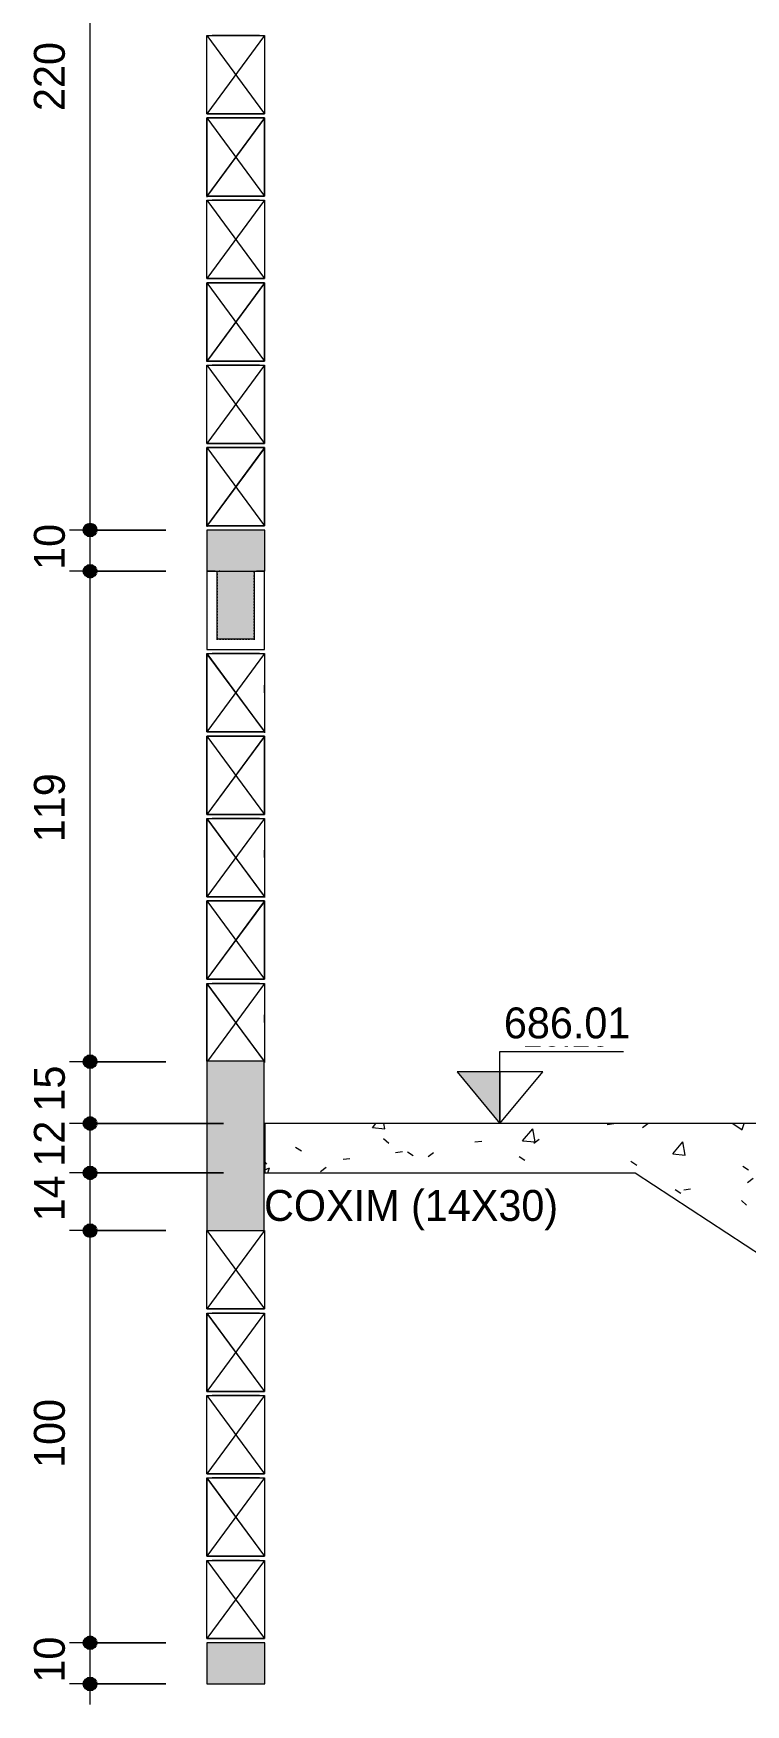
# Model space of a CAD drawing. Header units: centimetres. Extents: x 1490 to 17671, y -2277 to 8860.
# Drawn here: x 14537.7 to 14710.4, y 1875 to 2280.5 of the extents above; entities that cross this region are included whole.
import ezdxf

# ---------------------------------------------------------------- set-up
doc = ezdxf.new("R2010")
doc.units = ezdxf.units.CM
doc.linetypes.add('Pontilhada', pattern=[0.6, 0, -0.6])
for name, color, linetype, lineweight, true_color in [('A-ANNO-DIMS-1', 1, 'Continuous', 9, 0xff0000), ('A-DETL-GENF-1', 9, 'Continuous', 9, 0xc0c0c0), ('A-FLOR-1', 251, 'Continuous', 9, 0x505050), ('S-BEAM-4', 7, 'Pontilhada', 9, 0xffffff), ('S-BEAM-5', 9, 'Pontilhada', 9, 0xc0c0c0)]:
    doc.layers.add(name, color=color, linetype=linetype, lineweight=lineweight, true_color=true_color)
for name, color, linetype, lineweight in [('A-ANNO-DIMS-50', 7, 'Continuous', 9), ('A-DETL-THIN', 7, 'Continuous', 9), ('A-FLOR-2', 7, 'Continuous', 20), ('G-ANNO-DIMS', 7, 'Continuous', 9), ('G-ANNO-TEXT', 7, 'Continuous', 9), ('S-BEAM', 7, 'Continuous', 9), ('S-BEAM-1', 7, 'Continuous', 13), ('S-STRS', 7, 'Continuous', 9)]:
    doc.layers.add(name, color=color, linetype=linetype, lineweight=lineweight)
doc.styles.add('Bahnschrift_8', font='', dxfattribs={"height": 7.5})
doc.styles.add('Bahnschrift_9', font='', dxfattribs={"height": 6.25})
doc.styles.get('Bahnschrift_8').set_extended_font_data('Bahnschrift')
doc.styles.get('Bahnschrift_9').set_extended_font_data('Bahnschrift')
doc.dimstyles.new('Linear_-_2_mm_Arial_3', dxfattribs={"dimscale": 30.48, "dimtxt": 8.33133, "dimasz": 0.393701, "dimexe": 0.164042, "dimexo": 0.328084, "dimgap": 0.131234, "dimtad": 1, "dimdec": 0, "dimzin": 0, "dimdsep": 46, "dimtxsty": 'Bahnschrift_8', "dimblk1": 'DOTSMALL', "dimblk2": 'DOTSMALL', "dimsah": 1, "dimcen": 0.09, "dimdle": 0.164042, "dimazin": 0, "dimtfac": 1, "dimtdec": 4, "dimtix": 1, "dimtmove": 0, "dimatfit": 3, "dimfxl": 1, "dimtvp": 1, "dimtolj": 1, "dimtzin": 0, "dimarcsym": 2})

# ---------------------------------------------------------------- blocks, each defined once
blk = doc.blocks.new('LEONE - BLOCO 14X39X19 - LEONE - BLOCO 14X39X19-V60-CORTE B-COB')
at = {"layer": 'S-BEAM-1'}
for p, q in [((250.24, 2180), (264.24, 2161)), ((264.24, 2180), (250.24, 2161)), ((250.24, 2161), (250.24, 2180)), ((250.24, 2180), (264.24, 2180)), ((251.49, 2180), (262.99, 2180)), ((264.24, 2180), (264.24, 2161)), ((264.24, 2161), (250.24, 2161))]:
    blk.add_line(p, q, dxfattribs=at)
blk = doc.blocks.new('LEONE - BLOCO 14X39X19 - LEONE - BLOCO 14X39X19-554799-CORTE B-COB')
at = {"layer": 'S-BEAM-1'}
for p, q in [((250.24, 2180), (264.24, 2161)), ((264.24, 2180), (250.24, 2161)), ((250.24, 2161), (250.24, 2180)), ((250.24, 2180), (264.24, 2180)), ((262.99, 2180), (251.49, 2180)), ((251.49, 2180), (262.99, 2180)), ((264.24, 2180), (264.24, 2161)), ((250.24, 2161), (264.24, 2161)), ((264.24, 2161), (250.24, 2161))]:
    blk.add_line(p, q, dxfattribs=at)
blk = doc.blocks.new('LEONE - BLOCO 14x09x19 - LEONE - BLOCO 14x09x19-535447-CORTE B-COB')
at = {"layer": 'S-BEAM-1'}
for p, q in [((-509.76, 2161), (-509.76, 2180)), ((-509.76, 2180), (-495.76, 2180)), ((-495.76, 2180), (-509.76, 2161)), ((-509.76, 2180), (-495.76, 2161)), ((-509.76, 2161), (-509.76, 2180)), ((-508.51, 2180), (-497.01, 2180)), ((-495.76, 2180), (-495.76, 2161)), ((-495.76, 2180), (-495.76, 2161)), ((-495.76, 2161), (-495.76, 2180)), ((-495.76, 2161), (-509.76, 2161)), ((-497.01, 2161), (-508.51, 2161))]:
    blk.add_line(p, q, dxfattribs=at)
blk = doc.blocks.new('LEONE - BLOCO 14X39X19 - LEONE - BLOCO 14X39X19-V61-CORTE B-COB')
at = {"layer": 'S-BEAM-1'}
for p, q in [((250.24, 2200), (264.24, 2181)), ((264.24, 2200), (250.24, 2181)), ((250.24, 2181), (250.24, 2200)), ((250.24, 2200), (264.24, 2200)), ((262.99, 2200), (251.49, 2200)), ((264.24, 2200), (264.24, 2181)), ((250.24, 2181), (264.24, 2181))]:
    blk.add_line(p, q, dxfattribs=at)
blk = doc.blocks.new('LEONE - BLOCO 14x34x19 - LEONE - BLOCO 14x34x19-541693-CORTE B-COB')
at = {"layer": 'S-BEAM-1'}
for p, q in [((264.24, 2180), (250.24, 2161)), ((250.24, 2161), (250.24, 2180)), ((250.24, 2180), (264.24, 2180)), ((264.24, 2180), (250.24, 2161)), ((250.24, 2179.9), (264.24, 2161)), ((250.24, 2179.9), (264.24, 2161)), ((250.24, 2179.9), (250.24, 2161)), ((262.99, 2180), (251.49, 2180)), ((264.24, 2180), (264.24, 2161)), ((264.24, 2161), (250.24, 2161)), ((251.49, 2161), (262.99, 2161))]:
    blk.add_line(p, q, dxfattribs=at)
blk = doc.blocks.new('LEONE - BLOCO 14X39X19 - LEONE - BLOCO 14X39X19-V88-CORTE B-COB')
at = {"layer": 'S-BEAM-1'}
for p, q in [((-509.76, 1990), (-495.76, 1971)), ((-495.76, 1990), (-509.76, 1971)), ((-509.76, 1971), (-509.76, 1990)), ((-495.88, 1990), (-495.76, 1990)), ((-495.76, 1990), (-495.76, 1971)), ((-509.76, 1971), (-495.76, 1971))]:
    blk.add_line(p, q, dxfattribs=at)
blk = doc.blocks.new('LEONE - BLOCO 14x34x19 - LEONE - BLOCO 14x34x19-V89-CORTE B-COB')
at = {"layer": 'S-BEAM-1'}
for p, q in [((-509.76, 2031.16), (-509.76, 2050)), ((-509.76, 2050), (-495.76, 2050)), ((-509.76, 2049.9), (-495.76, 2031)), ((-509.76, 2049.9), (-495.76, 2031)), ((-509.76, 2049.9), (-509.76, 2031.16)), ((-495.76, 2050), (-509.64, 2031.16)), ((-495.76, 2050), (-509.64, 2031.16)), ((-497.01, 2050), (-508.51, 2050)), ((-495.76, 2050), (-495.76, 2031)), ((-495.76, 2031), (-495.88, 2031))]:
    blk.add_line(p, q, dxfattribs=at)
blk = doc.blocks.new('LEONE - BLOCO 14x34x19 - LEONE - BLOCO 14x34x19-V90-CORTE B-COB')
at = {"layer": 'S-BEAM-1'}
for p, q in [((-509.76, 2031.16), (-509.76, 2050)), ((-509.76, 2050), (-495.76, 2050)), ((-509.76, 2049.9), (-495.76, 2031)), ((-509.76, 2049.9), (-495.88, 2031.16)), ((-509.76, 2031.16), (-509.76, 2049.9)), ((-495.76, 2050), (-509.64, 2031.16)), ((-495.76, 2050), (-509.64, 2031.16)), ((-508.51, 2050), (-497.01, 2050)), ((-495.76, 2050), (-495.76, 2031)), ((-495.76, 2050), (-495.76, 2030.8)), ((-509.76, 2040.5), (-509.76, 2042.36)), ((-509.76, 2040.5), (-509.76, 2038.64)), ((-495.76, 2040.5), (-495.76, 2042.36)), ((-495.76, 2040.5), (-495.76, 2038.64)), ((-495.76, 2031), (-495.88, 2031))]:
    blk.add_line(p, q, dxfattribs=at)
blk = doc.blocks.new('LEONE - BLOCO 14X39X19 - LEONE - BLOCO 14X39X19-V91-CORTE B-COB')
at = {"layer": 'S-BEAM-1'}
for p, q in [((-509.76, 2050), (-495.76, 2031)), ((-509.76, 2031.16), (-509.76, 2050)), ((-509.76, 2050), (-495.76, 2050)), ((-495.76, 2050), (-509.64, 2031.16)), ((-497.01, 2050), (-508.51, 2050)), ((-508.51, 2050), (-497.01, 2050)), ((-495.76, 2050), (-495.76, 2031)), ((-495.88, 2031), (-495.76, 2031)), ((-495.76, 2031), (-495.88, 2031))]:
    blk.add_line(p, q, dxfattribs=at)
blk = doc.blocks.new('LEONE - BLOCO 14x34x19 - LEONE - BLOCO 14x34x19-V92-CORTE B-COB')
at = {"layer": 'S-BEAM-1'}
for p, q in [((-509.76, 2070), (-495.76, 2051)), ((-509.76, 2070), (-509.76, 2051)), ((-495.76, 2070), (-509.76, 2070)), ((-509.76, 2070), (-495.76, 2051)), ((-495.76, 2069.9), (-509.76, 2051)), ((-495.76, 2069.9), (-509.76, 2051)), ((-508.51, 2070), (-497.01, 2070)), ((-495.76, 2051), (-495.76, 2070)), ((-495.76, 2069.9), (-495.76, 2051)), ((-509.76, 2061.71), (-509.76, 2063.25)), ((-495.76, 2061.71), (-495.76, 2063.25)), ((-509.76, 2059.29), (-509.76, 2057.75)), ((-495.76, 2059.29), (-495.76, 2057.75)), ((-509.76, 2051), (-495.76, 2051)), ((-497.01, 2051), (-508.51, 2051))]:
    blk.add_line(p, q, dxfattribs=at)
blk = doc.blocks.new('LEONE - BLOCO 14x34x19 - LEONE - BLOCO 14x34x19-V93-CORTE B-COB')
at = {"layer": 'S-BEAM-1'}
for p, q in [((-495.76, 2090), (-509.76, 2071)), ((-509.76, 2071), (-509.76, 2090)), ((-509.76, 2090), (-495.76, 2090)), ((-495.76, 2090), (-509.76, 2071)), ((-509.76, 2089.9), (-495.76, 2071)), ((-509.76, 2089.9), (-495.88, 2071.16)), ((-509.76, 2071), (-509.76, 2089.9)), ((-508.51, 2090), (-497.01, 2090)), ((-495.76, 2090), (-495.76, 2071)), ((-495.76, 2090), (-495.76, 2070.8)), ((-509.76, 2080.5), (-509.76, 2082.36)), ((-509.76, 2080.5), (-509.76, 2078.64)), ((-495.76, 2080.5), (-495.76, 2082.36)), ((-495.76, 2080.5), (-495.76, 2078.64)), ((-495.76, 2071), (-509.76, 2071)), ((-497.01, 2071), (-508.51, 2071))]:
    blk.add_line(p, q, dxfattribs=at)
blk = doc.blocks.new('LEONE - BLOCO CANALETA 14X39X2 - LEONE - BLOCO CANALETA 14X39X19-V73-CORTE B-COB')
at = {"layer": 'S-BEAM'}
for p, q in [((30.24, 2650), (30.24, 2631)), ((44.24, 2631), (44.24, 2650)), ((30.24, 2631), (44.24, 2631))]:
    blk.add_line(p, q, dxfattribs=at)
blk = doc.blocks.new('LEONE - BLOCO CANALETA 14X39X2 - LEONE - BLOCO CANALETA 14X39X19-V62-CORTE B-COB')
at = {"layer": 'S-BEAM'}
for p, q in [((250.24, 2300), (250.24, 2281)), ((252.24, 2300), (250.24, 2300)), ((252.74, 2283.5), (252.74, 2300)), ((261.74, 2300), (261.74, 2283.5)), ((264.24, 2300), (262.24, 2300)), ((264.24, 2281), (264.24, 2300)), ((261.74, 2283.5), (252.74, 2283.5)), ((250.24, 2281), (264.24, 2281))]:
    blk.add_line(p, q, dxfattribs=at)
blk = doc.blocks.new('LEONE - BARRA GRAUTE CANALETA - LEONE - BARRA GRAUTE CANALETA-V101-CORTE B-COB')
at = {"layer": 'S-BEAM-5'}
blk.add_hatch(color=256, dxfattribs=at).paths.add_polyline_path([(-498.26, 2133.5), (-498.26, 2150), (-507.26, 2150), (-507.26, 2133.5)])
at = {"layer": 'S-BEAM-4'}
for p, q in [((-498.26, 2150), (-507.26, 2150)), ((-507.26, 2150), (-507.26, 2133.5)), ((-498.26, 2133.5), (-498.26, 2150)), ((-507.26, 2133.5), (-498.26, 2133.5))]:
    blk.add_line(p, q, dxfattribs=at)
blk = doc.blocks.new('LEONE - BLOCO 14X54X19 - LEONE - BLOCO 14X54X19-557270-CORTE B-COB')
at = {"layer": 'S-BEAM-1'}
for p, q in [((-509.76, 2180), (-495.76, 2161)), ((-509.76, 2180), (-509.76, 2161)), ((-495.76, 2180), (-509.76, 2180)), ((-509.76, 2180), (-495.76, 2161)), ((-509.76, 2180), (-509.76, 2160.8)), ((-495.76, 2179.9), (-509.76, 2161)), ((-495.76, 2179.9), (-509.64, 2161.16)), ((-497.01, 2180), (-508.51, 2180)), ((-495.76, 2161), (-495.76, 2180)), ((-495.76, 2161), (-495.76, 2179.9)), ((-509.76, 2161), (-495.76, 2161)), ((-508.51, 2161), (-497.01, 2161))]:
    blk.add_line(p, q, dxfattribs=at)
blk = doc.blocks.new('LEONE - BLOCO 14x19x19 - LEONE - BLOCO 14x19x19-V103-CORTE B-COB')
at = {"layer": 'S-BEAM-1'}
for p, q in [((-509.76, 1930), (-495.76, 1911)), ((-495.76, 1930), (-509.76, 1911)), ((-509.76, 1911), (-509.76, 1930)), ((-509.76, 1930), (-495.76, 1930)), ((-495.76, 1930), (-509.76, 1911)), ((-509.76, 1930), (-495.76, 1911)), ((-509.76, 1911), (-509.76, 1930)), ((-508.51, 1930), (-497.01, 1930)), ((-495.76, 1930), (-495.76, 1911)), ((-495.76, 1930), (-495.76, 1911)), ((-495.76, 1911), (-509.76, 1911)), ((-497.01, 1911), (-508.51, 1911))]:
    blk.add_line(p, q, dxfattribs=at)
blk = doc.blocks.new('LEONE - BLOCO 14X39X19 - LEONE - BLOCO 14X39X19-V104-CORTE B-COB')
at = {"layer": 'S-BEAM-1'}
for p, q in [((-509.76, 1990), (-495.76, 1971)), ((-495.76, 1990), (-509.76, 1971)), ((-509.76, 1971), (-509.76, 1990)), ((-495.88, 1990), (-495.76, 1990)), ((-495.76, 1990), (-495.76, 1971)), ((-495.76, 1971), (-509.76, 1971))]:
    blk.add_line(p, q, dxfattribs=at)
blk = doc.blocks.new('LEONE - BLOCO 14X39X19 - LEONE - BLOCO 14X39X19-V105-CORTE B-COB')
at = {"layer": 'S-BEAM-1'}
for p, q in [((-509.76, 1990), (-495.76, 1971)), ((-495.76, 1990), (-509.76, 1971)), ((-509.76, 1971), (-509.76, 1990)), ((-495.88, 1990), (-495.76, 1990)), ((-495.76, 1990), (-495.76, 1971)), ((-509.76, 1971), (-495.76, 1971)), ((-495.76, 1971), (-509.76, 1971))]:
    blk.add_line(p, q, dxfattribs=at)
blk = doc.blocks.new('DIMBLOCK330-CORTE B-COB')
at = {"layer": 'A-ANNO-DIMS-50', "lineweight": 35, "true_color": 0xff0000}
h = blk.add_hatch(color=1, dxfattribs=at)
edge = h.paths.add_edge_path()
edge.add_arc((14551.43, 1890), 1.5, 0, 360)
h = blk.add_hatch(color=1, dxfattribs=at)
edge = h.paths.add_edge_path()
edge.add_arc((14551.43, 1880), 1.5, 0, 360)
at = {"layer": 'A-ANNO-DIMS-50', "color": 1, "true_color": 0xff0000}
for p, q in [((14569.78, 1890), (14546.43, 1890)), ((14551.43, 1875), (14551.43, 1890)), ((14551.43, 1890), (14569.78, 1890)), ((14569.78, 1880), (14546.43, 1880)), ((14551.43, 1880), (14569.78, 1880))]:
    blk.add_line(p, q, dxfattribs=at)
at = {"layer": 'A-ANNO-DIMS-50', "color": 1, "lineweight": 35, "true_color": 0xff0000}
for centre in [(14551.43, 1890), (14551.43, 1880)]:
    blk.add_circle(centre, 1.5, dxfattribs=at)
at = {"layer": 'A-ANNO-DIMS-50', "color": 0, "insert": (14537.79, 1880.33), "char_height": 7.5, "width": 11.2094, "attachment_point": 1, "rotation": 90, "line_spacing_factor": 1.009858, "style": 'Bahnschrift_8'}
blk.add_mtext('10', dxfattribs=at)
blk = doc.blocks.new('_DotSmall')
at = {"color": 0, "linetype": 'ByBlock', "const_width": 0.5}
blk.add_lwpolyline([(-0.0625, 0, 1), (0.0625, 0, 1)], format="xyb", close=True, dxfattribs=at)
blk = doc.blocks.new('DIMBLOCK331-CORTE B-COB')
at = {"layer": 'A-ANNO-DIMS-50', "lineweight": 35, "true_color": 0xff0000}
h = blk.add_hatch(color=1, dxfattribs=at)
edge = h.paths.add_edge_path()
edge.add_arc((14551.43, 1990), 1.5, 0, 360)
h = blk.add_hatch(color=1, dxfattribs=at)
edge = h.paths.add_edge_path()
edge.add_arc((14551.43, 1890), 1.5, 0, 360)
at = {"layer": 'A-ANNO-DIMS-50', "color": 1, "true_color": 0xff0000}
for p, q in [((14569.78, 1990), (14546.43, 1990)), ((14551.43, 1890), (14551.43, 1990)), ((14551.43, 1990), (14569.78, 1990)), ((14569.78, 1890), (14546.43, 1890)), ((14551.43, 1890), (14569.78, 1890))]:
    blk.add_line(p, q, dxfattribs=at)
at = {"layer": 'A-ANNO-DIMS-50', "color": 1, "lineweight": 35, "true_color": 0xff0000}
for centre in [(14551.43, 1990), (14551.43, 1890)]:
    blk.add_circle(centre, 1.5, dxfattribs=at)
at = {"layer": 'A-ANNO-DIMS-50', "color": 0, "insert": (14537.79, 1932.43), "char_height": 7.5, "width": 18.1774, "attachment_point": 1, "rotation": 90, "line_spacing_factor": 1.009858, "style": 'Bahnschrift_8'}
blk.add_mtext('100', dxfattribs=at)
blk = doc.blocks.new('DIMBLOCK332-CORTE B-COB')
at = {"layer": 'A-ANNO-DIMS-50', "lineweight": 35, "true_color": 0xff0000}
h = blk.add_hatch(color=1, dxfattribs=at)
edge = h.paths.add_edge_path()
edge.add_arc((14551.43, 2004), 1.5, 0, 360)
h = blk.add_hatch(color=1, dxfattribs=at)
edge = h.paths.add_edge_path()
edge.add_arc((14551.43, 1990), 1.5, 0, 360)
at = {"layer": 'A-ANNO-DIMS-50', "color": 1, "true_color": 0xff0000}
for p, q in [((14583.78, 2004), (14546.43, 2004)), ((14551.43, 1990), (14551.43, 2004)), ((14551.43, 2004), (14583.78, 2004)), ((14569.78, 1990), (14546.43, 1990)), ((14551.43, 1990), (14569.78, 1990))]:
    blk.add_line(p, q, dxfattribs=at)
at = {"layer": 'A-ANNO-DIMS-50', "color": 1, "lineweight": 35, "true_color": 0xff0000}
for centre in [(14551.43, 2004), (14551.43, 1990)]:
    blk.add_circle(centre, 1.5, dxfattribs=at)
at = {"layer": 'A-ANNO-DIMS-50', "color": 0, "insert": (14537.79, 1992.27), "char_height": 7.5, "width": 11.3609, "attachment_point": 1, "rotation": 90, "line_spacing_factor": 1.009858, "style": 'Bahnschrift_8'}
blk.add_mtext('14', dxfattribs=at)
blk = doc.blocks.new('DIMBLOCK333-CORTE B-COB')
at = {"layer": 'A-ANNO-DIMS-50', "lineweight": 35, "true_color": 0xff0000}
h = blk.add_hatch(color=1, dxfattribs=at)
edge = h.paths.add_edge_path()
edge.add_arc((14551.43, 2016), 1.5, 0, 360)
h = blk.add_hatch(color=1, dxfattribs=at)
edge = h.paths.add_edge_path()
edge.add_arc((14551.43, 2004), 1.5, 0, 360)
at = {"layer": 'A-ANNO-DIMS-50', "color": 1, "true_color": 0xff0000}
for p, q in [((14583.78, 2016), (14546.43, 2016)), ((14551.43, 2004), (14551.43, 2016)), ((14551.43, 2016), (14583.78, 2016)), ((14583.78, 2004), (14546.43, 2004)), ((14551.43, 2004), (14583.78, 2004))]:
    blk.add_line(p, q, dxfattribs=at)
at = {"layer": 'A-ANNO-DIMS-50', "color": 1, "lineweight": 35, "true_color": 0xff0000}
for centre in [(14551.43, 2016), (14551.43, 2004)]:
    blk.add_circle(centre, 1.5, dxfattribs=at)
at = {"layer": 'A-ANNO-DIMS-50', "color": 0, "insert": (14537.79, 2005.52), "char_height": 7.5, "width": 10.755, "attachment_point": 1, "rotation": 90, "line_spacing_factor": 1.009858, "style": 'Bahnschrift_8'}
blk.add_mtext('12', dxfattribs=at)
blk = doc.blocks.new('DIMBLOCK334-CORTE B-COB')
at = {"layer": 'A-ANNO-DIMS-50', "lineweight": 35, "true_color": 0xff0000}
h = blk.add_hatch(color=1, dxfattribs=at)
edge = h.paths.add_edge_path()
edge.add_arc((14551.43, 2031), 1.5, 0, 360)
h = blk.add_hatch(color=1, dxfattribs=at)
edge = h.paths.add_edge_path()
edge.add_arc((14551.43, 2016), 1.5, 0, 360)
at = {"layer": 'A-ANNO-DIMS-50', "color": 1, "true_color": 0xff0000}
for p, q in [((14569.78, 2031), (14546.43, 2031)), ((14551.43, 2016), (14551.43, 2031)), ((14551.43, 2031), (14569.78, 2031)), ((14583.78, 2016), (14546.43, 2016)), ((14551.43, 2016), (14583.78, 2016))]:
    blk.add_line(p, q, dxfattribs=at)
at = {"layer": 'A-ANNO-DIMS-50', "color": 1, "lineweight": 35, "true_color": 0xff0000}
for centre in [(14551.43, 2031), (14551.43, 2016)]:
    blk.add_circle(centre, 1.5, dxfattribs=at)
at = {"layer": 'A-ANNO-DIMS-50', "color": 0, "insert": (14537.79, 2018.89), "char_height": 7.5, "width": 11.0579, "attachment_point": 1, "rotation": 90, "line_spacing_factor": 1.009858, "style": 'Bahnschrift_8'}
blk.add_mtext('15', dxfattribs=at)
blk = doc.blocks.new('DIMBLOCK335-CORTE B-COB')
at = {"layer": 'A-ANNO-DIMS-50', "lineweight": 35, "true_color": 0xff0000}
h = blk.add_hatch(color=1, dxfattribs=at)
edge = h.paths.add_edge_path()
edge.add_arc((14551.43, 2150), 1.5, 0, 360)
h = blk.add_hatch(color=1, dxfattribs=at)
edge = h.paths.add_edge_path()
edge.add_arc((14551.43, 2031), 1.5, 0, 360)
at = {"layer": 'A-ANNO-DIMS-50', "color": 1, "true_color": 0xff0000}
for p, q in [((14569.78, 2150), (14546.43, 2150)), ((14551.43, 2031), (14551.43, 2150)), ((14551.43, 2150), (14569.78, 2150)), ((14569.78, 2031), (14546.43, 2031)), ((14551.43, 2031), (14569.78, 2031))]:
    blk.add_line(p, q, dxfattribs=at)
at = {"layer": 'A-ANNO-DIMS-50', "color": 1, "lineweight": 35, "true_color": 0xff0000}
for centre in [(14551.43, 2150), (14551.43, 2031)]:
    blk.add_circle(centre, 1.5, dxfattribs=at)
at = {"layer": 'A-ANNO-DIMS-50', "color": 0, "insert": (14537.79, 2084.25), "char_height": 7.5, "width": 14.9964, "attachment_point": 1, "rotation": 90, "line_spacing_factor": 1.009858, "style": 'Bahnschrift_8'}
blk.add_mtext('119', dxfattribs=at)
blk = doc.blocks.new('DIMBLOCK336-CORTE B-COB')
at = {"layer": 'A-ANNO-DIMS-50', "lineweight": 35, "true_color": 0xff0000}
h = blk.add_hatch(color=1, dxfattribs=at)
edge = h.paths.add_edge_path()
edge.add_arc((14551.43, 2160), 1.5, 0, 360)
h = blk.add_hatch(color=1, dxfattribs=at)
edge = h.paths.add_edge_path()
edge.add_arc((14551.43, 2150), 1.5, 0, 360)
at = {"layer": 'A-ANNO-DIMS-50', "color": 1, "true_color": 0xff0000}
for p, q in [((14569.78, 2160), (14546.43, 2160)), ((14551.43, 2150), (14551.43, 2160)), ((14551.43, 2160), (14569.78, 2160)), ((14569.78, 2150), (14546.43, 2150)), ((14551.43, 2150), (14569.78, 2150))]:
    blk.add_line(p, q, dxfattribs=at)
at = {"layer": 'A-ANNO-DIMS-50', "color": 1, "lineweight": 35, "true_color": 0xff0000}
for centre in [(14551.43, 2160), (14551.43, 2150)]:
    blk.add_circle(centre, 1.5, dxfattribs=at)
at = {"layer": 'A-ANNO-DIMS-50', "color": 0, "insert": (14537.79, 2150.33), "char_height": 7.5, "width": 11.2094, "attachment_point": 1, "rotation": 90, "line_spacing_factor": 1.009858, "style": 'Bahnschrift_8'}
blk.add_mtext('10', dxfattribs=at)
blk = doc.blocks.new('DIMBLOCK337-CORTE B-COB')
at = {"layer": 'A-ANNO-DIMS-50', "lineweight": 35, "true_color": 0xff0000}
h = blk.add_hatch(color=1, dxfattribs=at)
edge = h.paths.add_edge_path()
edge.add_arc((14551.43, 2380), 1.5, 0, 360)
h = blk.add_hatch(color=1, dxfattribs=at)
edge = h.paths.add_edge_path()
edge.add_arc((14551.43, 2160), 1.5, 0, 360)
at = {"layer": 'A-ANNO-DIMS-50', "color": 1, "true_color": 0xff0000}
for p, q in [((14569.78, 2380), (14546.43, 2380)), ((14551.43, 2160), (14551.43, 2380)), ((14551.43, 2380), (14569.78, 2380)), ((14569.78, 2160), (14546.43, 2160)), ((14551.43, 2160), (14569.78, 2160))]:
    blk.add_line(p, q, dxfattribs=at)
at = {"layer": 'A-ANNO-DIMS-50', "color": 1, "lineweight": 35, "true_color": 0xff0000}
for centre in [(14551.43, 2380), (14551.43, 2160)]:
    blk.add_circle(centre, 1.5, dxfattribs=at)
at = {"layer": 'A-ANNO-DIMS-50', "color": 0, "insert": (14537.79, 2261.67), "char_height": 7.5, "width": 19.9952, "attachment_point": 1, "rotation": 90, "line_spacing_factor": 1.009858, "style": 'Bahnschrift_8'}
blk.add_mtext('220', dxfattribs=at)
blk = doc.blocks.new('Elevações de ponto - Cabeça de nível - corte-3218132-CORTE B-COB')
at = {"layer": 'G-ANNO-DIMS'}
blk.add_hatch(color=256, dxfattribs=at).paths.add_polyline_path([(-254.7, 2422.5), (-254.7, 2410), (-265.08, 2422.5)])
for p, q in [((-254.7, 2427.5), (-224.7, 2427.5)), ((-254.7, 2422.5), (-254.7, 2427.5)), ((-265.08, 2422.5), (-254.7, 2410)), ((-254.7, 2422.5), (-265.08, 2422.5)), ((-265.08, 2422.5), (-254.7, 2410)), ((-254.7, 2422.5), (-254.7, 2410)), ((-254.7, 2410), (-244.31, 2422.5)), ((-244.31, 2422.5), (-254.7, 2422.5)), ((-254.7, 2410), (-254.7, 2422.5))]:
    blk.add_line(p, q, dxfattribs=at)

msp = doc.modelspace()

# ---------------------------------------------------------------- hatches: boundary and pattern name
at = {"layer": 'A-DETL-GENF-1'}
msp.add_hatch(color=256, dxfattribs=at).paths.add_polyline_path([(14579.78, 1990), (14593.66, 1990), (14593.66, 2031.16), (14579.78, 2031.16), (14579.78, 2004)])
at = {"layer": 'A-FLOR-1'}
h = msp.add_hatch(color=256, dxfattribs=at)
h.paths.add_polyline_path([(14582.28, 2150), (14593.78, 2150), (14593.78, 2160), (14579.78, 2160), (14579.78, 2150)])
h.paths.add_polyline_path([(15893.78, 2150), (15893.78, 2160), (15559.78, 2160), (15559.78, 2150)])
h.paths.add_polyline_path([(15353.78, 2150), (15353.78, 2160), (14884.78, 2160), (14884.78, 2150), (15243.79, 2150)])
h = msp.add_hatch(color=256, dxfattribs=at)
h.paths.add_polyline_path([(15133.78, 1880), (15353.78, 1880), (15353.78, 1890), (14907.28, 1890), (14907.28, 1880)])
h.paths.add_polyline_path([(14593.78, 1880), (14593.78, 1890), (14579.78, 1890), (14579.78, 1880)])
h.paths.add_polyline_path([(15893.78, 1880), (15893.78, 1890), (15559.78, 1890), (15559.78, 1880)])
at = {"layer": 'S-STRS'}
h = msp.add_hatch(dxfattribs=at)
h.set_pattern_fill('FP_4', color=256, style=0, pattern_type=2)
h.set_pattern_definition([(50, (15227.496, 1247.5), (36.4365, -3.1877), [3.81, -41.91]), (355, (15227.496, 1247.5), (-7.0485, 38.2117), [3.048, -33.528]), (100.451, (15230.532, 1247.234), (29.3886, 35.023), [3.238, -35.618]), (46.184, (15227.496, 1257.66), (54.216, -8.4084), [5.715, -62.865]), (96.636, (15232.014, 1256.96), (47.4805, 49.4854), [4.857, -53.427]), (351.184, (15227.496, 1257.66), (47.481, 49.4846), [4.572, -50.292]), (21, (15232.576, 1255.12), (30.32265, -20.4528), [3.81, -41.91]), (326, (15232.576, 1255.12), (12.3607, 36.8379), [3.048, -33.528]), (71.451, (15235.103, 1253.416), (42.6833, 16.3839), [3.238, -35.618]), (37.5, (15227.496, 1247.5), (0.61807, 16.91082), [1.676, -31.445, 1.676, -32.36, -33.655]), (37.5, (15227.496, 1247.5), (0.61807, 16.91082), [-67.158, 1.676, -31.979]), (7.5, (15227.496, 1247.5), (13.36414, 20.03578), [1.676, -17.729, 1.676, -30.683, -12.827]), (7.5, (15227.496, 1247.5), (13.36414, 20.03578), [-51.765, 1.676, -11.151]), (327.5, (15216.168, 1247.5), (27.11816, -1.14606), [1.676, -11.024, 1.676, -37.948, -52.578]), (327.5, (15216.168, 1247.5), (27.11816, -1.14606), [-52.324, 1.676, -50.902]), (317.5, (15211.088, 1247.5), (29.6258, 5.08507), [1.676, -14.834, 1.676, -24.638, -37.338]), (317.5, (15211.088, 1247.5), (29.6258, 5.08507), [-42.824, 1.676, -35.662])])
h.paths.add_polyline_path([(14714.78, 1983.66), (14714.78, 2016), (14593.78, 2016), (14593.78, 2004), (14683.7, 2004)])

# ---------------------------------------------------------------- linework, layer by layer
at = {"layer": 'A-DETL-THIN'}
for p, q in [((14579.78, 2031.16), (14579.78, 1990)), ((14593.66, 2031.16), (14579.78, 2031.16)), ((14593.66, 1990), (14593.66, 2031.16)), ((14579.78, 1990), (14593.66, 1990))]:
    msp.add_line(p, q, dxfattribs=at)
at = {"layer": 'A-FLOR-2'}
for p, q in [((14593.78, 2160), (14579.78, 2160)), ((14579.78, 2160), (14579.78, 2150)), ((14593.78, 2150), (14593.78, 2160)), ((14579.78, 2150), (14593.78, 2150)), ((14593.78, 1890), (14579.78, 1890)), ((14579.78, 1890), (14579.78, 1880)), ((14593.78, 1880), (14593.78, 1890)), ((14579.78, 1880), (14593.78, 1880))]:
    msp.add_line(p, q, dxfattribs=at)
at = {"layer": 'S-STRS'}
for p, q in [((14714.78, 2016), (14593.78, 2016)), ((14593.78, 2016), (14593.78, 2004)), ((14593.78, 2004), (14683.7, 2004)), ((14683.7, 2004), (14714.78, 1983.66))]:
    msp.add_line(p, q, dxfattribs=at)

# ---------------------------------------------------------------- block references
at = {"layer": 'G-ANNO-DIMS'}
msp.add_blockref('Elevações de ponto - Cabeça de nível - corte-3218132-CORTE B-COB', (14905.54, -394), dxfattribs=at)
at = {"layer": 'S-BEAM'}
for name, p in [('LEONE - BLOCO 14X39X19 - LEONE - BLOCO 14X39X19-V61-CORTE B-COB', (14329.53, 80)), ('LEONE - BLOCO 14X39X19 - LEONE - BLOCO 14X39X19-554799-CORTE B-COB', (14329.53, 100)), ('LEONE - BLOCO 14x09x19 - LEONE - BLOCO 14x09x19-535447-CORTE B-COB', (15089.53, 80)), ('LEONE - BLOCO 14X54X19 - LEONE - BLOCO 14X54X19-557270-CORTE B-COB', (15089.53, 80)), ('LEONE - BLOCO 14X39X19 - LEONE - BLOCO 14X39X19-554799-CORTE B-COB', (14329.53, 80)), ('LEONE - BLOCO 14X39X19 - LEONE - BLOCO 14X39X19-554799-CORTE B-COB', (14329.53, 60)), ('LEONE - BLOCO 14X39X19 - LEONE - BLOCO 14X39X19-V61-CORTE B-COB', (14329.53, 40)), ('LEONE - BLOCO 14X39X19 - LEONE - BLOCO 14X39X19-554799-CORTE B-COB', (14329.53, 40)), ('LEONE - BLOCO 14x09x19 - LEONE - BLOCO 14x09x19-535447-CORTE B-COB', (15089.53, 40)), ('LEONE - BLOCO 14X54X19 - LEONE - BLOCO 14X54X19-557270-CORTE B-COB', (15089.53, 40)), ('LEONE - BLOCO 14X39X19 - LEONE - BLOCO 14X39X19-554799-CORTE B-COB', (14329.53, 20)), ('LEONE - BLOCO 14X39X19 - LEONE - BLOCO 14X39X19-V61-CORTE B-COB', (14329.53, 0)), ('LEONE - BLOCO 14x09x19 - LEONE - BLOCO 14x09x19-535447-CORTE B-COB', (15089.53, 20)), ('LEONE - BLOCO 14X39X19 - LEONE - BLOCO 14X39X19-554799-CORTE B-COB', (14329.53, 0)), ('LEONE - BLOCO 14x09x19 - LEONE - BLOCO 14x09x19-535447-CORTE B-COB', (15089.53, 0)), ('LEONE - BLOCO 14X54X19 - LEONE - BLOCO 14X54X19-557270-CORTE B-COB', (15089.53, 0)), ('LEONE - BLOCO CANALETA 14X39X2 - LEONE - BLOCO CANALETA 14X39X19-V73-CORTE B-COB', (14549.53, -500)), ('LEONE - BLOCO CANALETA 14X39X2 - LEONE - BLOCO CANALETA 14X39X19-V73-CORTE B-COB', (14549.53, -500)), ('LEONE - BLOCO CANALETA 14X39X2 - LEONE - BLOCO CANALETA 14X39X19-V62-CORTE B-COB', (14329.53, -150)), ('LEONE - BLOCO 14x34x19 - LEONE - BLOCO 14x34x19-541693-CORTE B-COB', (14329.53, -50)), ('LEONE - BLOCO 14X39X19 - LEONE - BLOCO 14X39X19-554799-CORTE B-COB', (14329.53, -50)), ('LEONE - BLOCO 14X39X19 - LEONE - BLOCO 14X39X19-554799-CORTE B-COB', (14329.53, -50)), ('LEONE - BLOCO 14X39X19 - LEONE - BLOCO 14X39X19-V61-CORTE B-COB', (14329.53, -90)), ('LEONE - BLOCO 14X39X19 - LEONE - BLOCO 14X39X19-554799-CORTE B-COB', (14329.53, -70)), ('LEONE - BLOCO 14x34x19 - LEONE - BLOCO 14x34x19-541693-CORTE B-COB', (14329.53, -90)), ('LEONE - BLOCO 14X39X19 - LEONE - BLOCO 14X39X19-554799-CORTE B-COB', (14329.53, -90)), ('LEONE - BLOCO 14X39X19 - LEONE - BLOCO 14X39X19-554799-CORTE B-COB', (14329.53, -90)), ('LEONE - BLOCO 14X39X19 - LEONE - BLOCO 14X39X19-V61-CORTE B-COB', (14329.53, -130)), ('LEONE - BLOCO 14X39X19 - LEONE - BLOCO 14X39X19-554799-CORTE B-COB', (14329.53, -110)), ('LEONE - BLOCO 14x34x19 - LEONE - BLOCO 14x34x19-V89-CORTE B-COB', (15089.53, 0)), ('LEONE - BLOCO 14X39X19 - LEONE - BLOCO 14X39X19-V91-CORTE B-COB', (15089.53, 0)), ('LEONE - BLOCO 14X39X19 - LEONE - BLOCO 14X39X19-V91-CORTE B-COB', (15089.53, 0)), ('LEONE - BLOCO 14X39X19 - LEONE - BLOCO 14X39X19-V88-CORTE B-COB', (15089.53, 0)), ('LEONE - BLOCO 14X39X19 - LEONE - BLOCO 14X39X19-V105-CORTE B-COB', (15089.53, 0)), ('LEONE - BLOCO 14x34x19 - LEONE - BLOCO 14x34x19-541693-CORTE B-COB', (14329.53, -210)), ('LEONE - BLOCO 14X39X19 - LEONE - BLOCO 14X39X19-554799-CORTE B-COB', (14329.53, -210)), ('LEONE - BLOCO 14X39X19 - LEONE - BLOCO 14X39X19-554799-CORTE B-COB', (14329.53, -210)), ('LEONE - BLOCO 14X39X19 - LEONE - BLOCO 14X39X19-V61-CORTE B-COB', (14329.53, -250)), ('LEONE - BLOCO 14X39X19 - LEONE - BLOCO 14X39X19-554799-CORTE B-COB', (14329.53, -230)), ('LEONE - BLOCO 14x34x19 - LEONE - BLOCO 14x34x19-541693-CORTE B-COB', (14329.53, -250)), ('LEONE - BLOCO 14X39X19 - LEONE - BLOCO 14X39X19-554799-CORTE B-COB', (14329.53, -250)), ('LEONE - BLOCO 14X39X19 - LEONE - BLOCO 14X39X19-554799-CORTE B-COB', (14329.53, -250)), ('LEONE - BLOCO 14X39X19 - LEONE - BLOCO 14X39X19-V61-CORTE B-COB', (14329.53, -290)), ('LEONE - BLOCO 14X39X19 - LEONE - BLOCO 14X39X19-554799-CORTE B-COB', (14329.53, -270))]:
    msp.add_blockref(name, p, dxfattribs=at)
at = {"layer": 'S-BEAM-1'}
for name, p in [('LEONE - BLOCO 14X39X19 - LEONE - BLOCO 14X39X19-V60-CORTE B-COB', (14329.53, 100)), ('LEONE - BLOCO 14X39X19 - LEONE - BLOCO 14X39X19-V60-CORTE B-COB', (14329.53, 80)), ('LEONE - BLOCO 14X39X19 - LEONE - BLOCO 14X39X19-V60-CORTE B-COB', (14329.53, 60)), ('LEONE - BLOCO 14X39X19 - LEONE - BLOCO 14X39X19-V60-CORTE B-COB', (14329.53, 40)), ('LEONE - BLOCO 14X39X19 - LEONE - BLOCO 14X39X19-V60-CORTE B-COB', (14329.53, 20)), ('LEONE - BLOCO 14X39X19 - LEONE - BLOCO 14X39X19-V60-CORTE B-COB', (14329.53, 0)), ('LEONE - BLOCO 14x34x19 - LEONE - BLOCO 14x34x19-V93-CORTE B-COB', (15089.53, 40)), ('LEONE - BLOCO 14x34x19 - LEONE - BLOCO 14x34x19-V92-CORTE B-COB', (15089.53, 40)), ('LEONE - BLOCO 14x34x19 - LEONE - BLOCO 14x34x19-V93-CORTE B-COB', (15089.53, 0)), ('LEONE - BLOCO 14x34x19 - LEONE - BLOCO 14x34x19-V92-CORTE B-COB', (15089.53, 0)), ('LEONE - BLOCO 14x34x19 - LEONE - BLOCO 14x34x19-V90-CORTE B-COB', (15089.53, 0)), ('LEONE - BLOCO 14X39X19 - LEONE - BLOCO 14X39X19-V104-CORTE B-COB', (15089.53, 0)), ('LEONE - BLOCO 14x19x19 - LEONE - BLOCO 14x19x19-V103-CORTE B-COB', (15089.53, 40)), ('LEONE - BLOCO 14X39X19 - LEONE - BLOCO 14X39X19-V60-CORTE B-COB', (14329.53, -230)), ('LEONE - BLOCO 14x19x19 - LEONE - BLOCO 14x19x19-V103-CORTE B-COB', (15089.53, 0)), ('LEONE - BLOCO 14X39X19 - LEONE - BLOCO 14X39X19-V60-CORTE B-COB', (14329.53, -270))]:
    msp.add_blockref(name, p, dxfattribs=at)
at = {"layer": 'S-BEAM-4'}
msp.add_blockref('LEONE - BARRA GRAUTE CANALETA - LEONE - BARRA GRAUTE CANALETA-V101-CORTE B-COB', (15089.53, 0), dxfattribs=at)

# ---------------------------------------------------------------- texts
at = {"layer": 'G-ANNO-DIMS', "insert": (14656.52, 2040.93), "char_height": 6.25, "width": 22.4945, "attachment_point": 1, "line_spacing_factor": 1.009858, "style": 'Bahnschrift_9'}
msp.add_mtext('20.16', dxfattribs=at)
at = {"layer": 'G-ANNO-TEXT', "insert": (14593.63, 1999.86), "char_height": 7.5, "width": 82.5738, "attachment_point": 1, "style": 'Bahnschrift_8'}
msp.add_mtext('COXIM (14X30)', dxfattribs=at)

# ---------------------------------------------------------------- dimensions: what is measured, and where the dimension line sits
at = {"layer": 'A-ANNO-DIMS-1'}
for base, p1, p2, override, picture, middle in [((14551.43, 2380), (14579.78, 2160), (14579.78, 2380), {"dimpost": '<>', "dimfxl": 220}, 'DIMBLOCK337-CORTE B-COB', (14543.6, 2270)), ((14551.43, 2160), (14579.78, 2150), (14579.78, 2160), {"dimpost": '<>', "dimfxl": 10}, 'DIMBLOCK336-CORTE B-COB', (14543.6, 2155)), ((14551.43, 2150), (14579.78, 2031), (14579.78, 2150), {"dimpost": '<>', "dimfxl": 119}, 'DIMBLOCK335-CORTE B-COB', (14543.65, 2090.5)), ((14551.43, 2031), (14593.78, 2016), (14579.78, 2031), {"dimpost": '<>', "dimfxl": 20.518285}, 'DIMBLOCK334-CORTE B-COB', (14543.65, 2023.5)), ((14551.43, 2016), (14593.78, 2004), (14593.78, 2016), {"dimpost": '<>', "dimfxl": 12}, 'DIMBLOCK333-CORTE B-COB', (14543.65, 2010)), ((14551.43, 2004), (14579.78, 1990), (14593.78, 2004), {"dimpost": '<>', "dimfxl": 19.79899}, 'DIMBLOCK332-CORTE B-COB', (14543.68, 1997)), ((14551.43, 1990), (14579.78, 1890), (14579.78, 1990), {"dimpost": '<>', "dimfxl": 100}, 'DIMBLOCK331-CORTE B-COB', (14543.6, 1940)), ((14551.43, 1890), (14579.78, 1880), (14579.78, 1890), {"dimpost": '<>', "dimfxl": 10}, 'DIMBLOCK330-CORTE B-COB', (14543.6, 1885))]:
    dim = msp.add_linear_dim(base=base, p1=p1, p2=p2, angle=90, dimstyle='Linear_-_2_mm_Arial_3', override=override, dxfattribs=at)
    dim.commit()
    dim.dimension.update_dxf_attribs({"geometry": picture, "text_midpoint": middle})

# ---------------------------------------------------------------- next in the draw order: texts
at = {"layer": 'G-ANNO-TEXT', "insert": (14651.82, 2044.16), "char_height": 7.5, "width": 34.4726, "attachment_point": 1, "style": 'Bahnschrift_8', "bg_fill": 3, "box_fill_scale": 1.25, "bg_fill_color": 9, "bg_fill_true_color": 13158600, "bg_fill_transparency": 0}
msp.add_mtext('686.01', dxfattribs=at)

doc.saveas('drawing.dxf')
